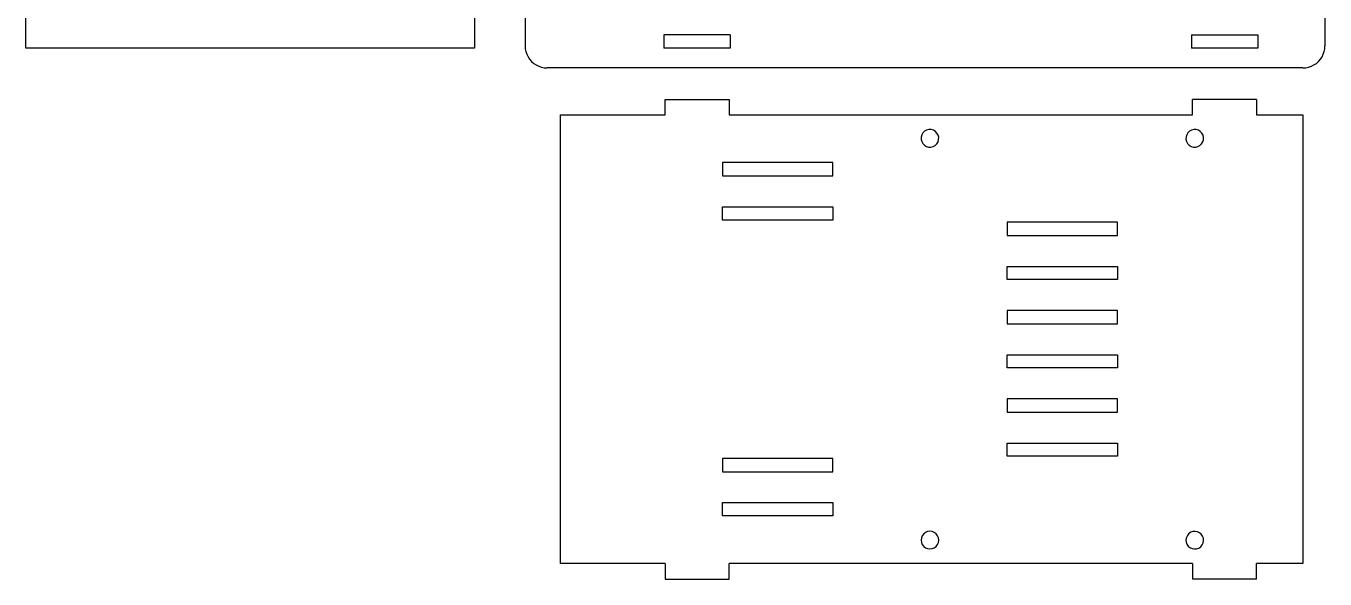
# Model space of a CAD drawing. Extents: x -306 to 306, y -184 to 184.
# Drawn here: x -302.7 to -8.4, y -184.2 to -58.9 of the extents above; entities that cross this region are included whole.
import ezdxf

# ---------------------------------------------------------------- set-up
doc = ezdxf.new("R2010")
doc.units = 0
doc.layers.get('0').update_dxf_attribs({"linetype": 'CONTINUOUS'})

msp = doc.modelspace()

# ---------------------------------------------------------------- linework, layer by layer
for p, q in [((-8.42, -17.28), (-8.43, -63.44)), ((-189.63, -39.69), (-189.63, -63.44)), ((-302.7, -63.94), (-302.7, -52.44)), ((-201.1, -52.44), (-201.1, -63.94)), ((-143.18, -60.94), (-158.18, -60.94)), ((-158.18, -60.94), (-158.18, -63.94)), ((-143.18, -60.94), (-143.18, -63.94)), ((-38.68, -60.94), (-23.68, -60.94)), ((-38.68, -60.94), (-38.68, -63.94)), ((-23.68, -60.94), (-23.68, -63.94)), ((-201.1, -63.94), (-302.7, -63.94)), ((-189.63, -63.44), (-189.59, -64.09)), ((-189.59, -64.09), (-189.46, -64.73)), ((-189.46, -64.73), (-189.25, -65.35)), ((-143.18, -63.94), (-158.18, -63.94)), ((-23.68, -63.94), (-38.68, -63.94)), ((-8.81, -65.35), (-8.6, -64.73)), ((-8.6, -64.73), (-8.47, -64.09)), ((-8.47, -64.09), (-8.43, -63.44)), ((-189.25, -65.35), (-188.96, -65.94)), ((-188.96, -65.94), (-188.6, -66.48)), ((-188.6, -66.48), (-188.17, -66.97)), ((-188.17, -66.97), (-187.68, -67.41)), ((-187.68, -67.41), (-187.13, -67.77)), ((-10.93, -67.77), (-10.38, -67.41)), ((-10.38, -67.41), (-9.89, -66.97)), ((-9.89, -66.97), (-9.46, -66.48)), ((-9.46, -66.48), (-9.1, -65.94)), ((-9.1, -65.94), (-8.81, -65.35)), ((-187.13, -67.77), (-186.55, -68.06)), ((-186.55, -68.06), (-185.93, -68.27)), ((-185.93, -68.27), (-185.28, -68.4)), ((-185.28, -68.4), (-184.63, -68.44)), ((-13.43, -68.44), (-184.63, -68.44)), ((-13.43, -68.44), (-12.78, -68.4)), ((-12.78, -68.4), (-12.13, -68.27)), ((-12.13, -68.27), (-11.51, -68.06)), ((-11.51, -68.06), (-10.93, -67.77)), ((-157.93, -75.58), (-143.43, -75.58)), ((-157.93, -79.08), (-157.93, -75.58)), ((-143.43, -75.58), (-143.43, -79.08)), ((-23.93, -75.58), (-38.43, -75.58)), ((-38.43, -79.08), (-38.43, -75.58)), ((-23.93, -75.58), (-23.93, -79.08)), ((-181.63, -180.68), (-181.63, -79.08)), ((-181.63, -79.08), (-157.93, -79.08)), ((-143.43, -79.08), (-38.43, -79.08)), ((-23.93, -79.08), (-13.43, -79.08)), ((-13.43, -79.08), (-13.43, -180.68)), ((-98.16, -82.4), (-98.67, -82.52)), ((-97.64, -82.4), (-98.16, -82.4)), ((-38.13, -82.39), (-38.64, -82.51)), ((-37.61, -82.41), (-38.13, -82.39)), ((-99.91, -84.09), (-99.92, -84.62)), ((-99.92, -84.62), (-99.79, -85.12)), ((-99.77, -83.59), (-99.91, -84.09)), ((-99.79, -85.12), (-99.53, -85.58)), ((-99.5, -83.14), (-99.77, -83.59)), ((-99.12, -82.78), (-99.5, -83.14)), ((-98.67, -82.52), (-99.12, -82.78)), ((-97.14, -82.55), (-97.64, -82.4)), ((-96.69, -82.81), (-97.14, -82.55)), ((-96.33, -83.19), (-96.69, -82.81)), ((-96.36, -85.62), (-96.09, -85.17)), ((-96.07, -83.64), (-96.33, -83.19)), ((-96.09, -85.17), (-95.95, -84.67)), ((-95.94, -84.15), (-96.07, -83.64)), ((-95.95, -84.67), (-95.94, -84.15)), ((-39.9, -84.07), (-39.92, -84.59)), ((-39.92, -84.59), (-39.8, -85.1)), ((-39.75, -83.57), (-39.9, -84.07)), ((-39.8, -85.1), (-39.55, -85.55)), ((-39.48, -83.12), (-39.75, -83.57)), ((-39.1, -82.76), (-39.48, -83.12)), ((-38.64, -82.51), (-39.1, -82.76)), ((-37.11, -82.56), (-37.61, -82.41)), ((-36.67, -82.83), (-37.11, -82.56)), ((-36.31, -83.21), (-36.67, -82.83)), ((-36.38, -85.64), (-36.1, -85.2)), ((-36.06, -83.67), (-36.31, -83.21)), ((-36.1, -85.2), (-35.95, -84.7)), ((-35.94, -84.18), (-36.06, -83.67)), ((-35.95, -84.7), (-35.94, -84.18)), ((-99.53, -85.58), (-99.17, -85.95)), ((-99.17, -85.95), (-98.72, -86.22)), ((-98.72, -86.22), (-98.22, -86.36)), ((-98.22, -86.36), (-97.7, -86.37)), ((-97.7, -86.37), (-97.19, -86.24)), ((-97.19, -86.24), (-96.73, -85.99)), ((-96.73, -85.99), (-96.36, -85.62)), ((-39.55, -85.55), (-39.19, -85.93)), ((-39.19, -85.93), (-38.75, -86.21)), ((-38.75, -86.21), (-38.25, -86.36)), ((-38.25, -86.36), (-37.72, -86.37)), ((-37.72, -86.37), (-37.22, -86.25)), ((-37.22, -86.25), (-36.76, -86)), ((-36.76, -86), (-36.38, -85.64)), ((-119.93, -89.88), (-144.93, -89.88)), ((-144.93, -89.88), (-144.93, -92.88)), ((-119.93, -92.88), (-119.93, -89.88)), ((-144.93, -92.88), (-119.93, -92.88)), ((-144.93, -102.88), (-144.93, -99.88)), ((-144.93, -99.88), (-119.93, -99.88)), ((-119.93, -99.88), (-119.93, -102.88)), ((-119.93, -102.88), (-144.93, -102.88)), ((-55.43, -103.38), (-80.43, -103.38)), ((-80.43, -103.38), (-80.43, -106.38)), ((-55.43, -106.38), (-55.43, -103.38)), ((-80.43, -106.38), (-55.43, -106.38)), ((-80.43, -113.38), (-55.43, -113.38)), ((-80.43, -116.38), (-80.43, -113.38)), ((-55.43, -113.38), (-55.43, -116.38)), ((-55.43, -116.38), (-80.43, -116.38)), ((-80.43, -123.38), (-80.43, -126.38)), ((-55.43, -123.38), (-80.43, -123.38)), ((-55.43, -126.38), (-55.43, -123.38)), ((-80.43, -126.38), (-55.43, -126.38)), ((-80.43, -136.38), (-80.43, -133.38)), ((-80.43, -133.38), (-55.43, -133.38)), ((-55.43, -133.38), (-55.43, -136.38)), ((-55.43, -136.38), (-80.43, -136.38)), ((-55.43, -143.38), (-80.43, -143.38)), ((-80.43, -143.38), (-80.43, -146.38)), ((-55.43, -146.38), (-55.43, -143.38)), ((-80.43, -146.38), (-55.43, -146.38)), ((-80.43, -153.38), (-55.43, -153.38)), ((-80.43, -156.38), (-80.43, -153.38)), ((-55.43, -153.38), (-55.43, -156.38)), ((-119.93, -156.88), (-144.93, -156.88)), ((-144.93, -156.88), (-144.93, -159.88)), ((-119.93, -159.88), (-119.93, -156.88)), ((-55.43, -156.38), (-80.43, -156.38)), ((-144.93, -159.88), (-119.93, -159.88)), ((-144.93, -169.88), (-144.93, -166.88)), ((-144.93, -166.88), (-119.93, -166.88)), ((-119.93, -166.88), (-119.93, -169.88)), ((-119.93, -169.88), (-144.93, -169.88)), ((-98.45, -173.45), (-98.93, -173.65)), ((-97.93, -173.38), (-98.45, -173.45)), ((-97.41, -173.45), (-97.93, -173.38)), ((-96.93, -173.65), (-97.41, -173.45)), ((-38.85, -173.6), (-39.27, -173.9)), ((-38.35, -173.43), (-38.85, -173.6)), ((-37.83, -173.39), (-38.35, -173.43)), ((-37.32, -173.48), (-37.83, -173.39)), ((-36.85, -173.7), (-37.32, -173.48)), ((-99.86, -174.87), (-99.93, -175.38)), ((-99.93, -175.38), (-99.86, -175.9)), ((-99.66, -174.38), (-99.86, -174.87)), ((-99.86, -175.9), (-99.66, -176.38)), ((-99.34, -173.97), (-99.66, -174.38)), ((-99.66, -176.38), (-99.34, -176.8)), ((-98.93, -173.65), (-99.34, -173.97)), ((-96.52, -173.97), (-96.93, -173.65)), ((-96.2, -174.38), (-96.52, -173.97)), ((-96.52, -176.8), (-96.2, -176.38)), ((-96, -174.87), (-96.2, -174.38)), ((-96.2, -176.38), (-96, -175.9)), ((-95.93, -175.38), (-96, -174.87)), ((-96, -175.9), (-95.93, -175.38)), ((-39.83, -174.77), (-39.93, -175.29)), ((-39.93, -175.29), (-39.88, -175.81)), ((-39.88, -175.81), (-39.71, -176.3)), ((-39.61, -174.3), (-39.83, -174.77)), ((-39.71, -176.3), (-39.41, -176.73)), ((-39.27, -173.9), (-39.61, -174.3)), ((-36.45, -174.04), (-36.85, -173.7)), ((-36.58, -176.86), (-36.25, -176.46)), ((-36.15, -174.47), (-36.45, -174.04)), ((-36.25, -176.46), (-36.02, -175.99)), ((-35.98, -174.96), (-36.15, -174.47)), ((-36.02, -175.99), (-35.93, -175.48)), ((-35.93, -175.48), (-35.98, -174.96)), ((-99.34, -176.8), (-98.93, -177.11)), ((-98.93, -177.11), (-98.45, -177.31)), ((-98.45, -177.31), (-97.93, -177.38)), ((-97.93, -177.38), (-97.41, -177.31)), ((-97.41, -177.31), (-96.93, -177.11)), ((-96.93, -177.11), (-96.52, -176.8)), ((-39.41, -176.73), (-39.01, -177.06)), ((-39.01, -177.06), (-38.54, -177.29)), ((-38.54, -177.29), (-38.03, -177.38)), ((-38.03, -177.38), (-37.5, -177.34)), ((-37.5, -177.34), (-37.01, -177.16)), ((-37.01, -177.16), (-36.58, -176.86)), ((-157.93, -180.68), (-181.63, -180.68)), ((-157.93, -180.68), (-157.93, -184.18)), ((-38.43, -180.68), (-143.43, -180.68)), ((-143.43, -184.18), (-143.43, -180.68)), ((-38.43, -180.68), (-38.43, -184.18)), ((-13.43, -180.68), (-23.93, -180.68)), ((-23.93, -184.18), (-23.93, -180.68)), ((-157.93, -184.18), (-143.43, -184.18)), ((-23.93, -184.18), (-38.43, -184.18))]:
    msp.add_line(p, q)

doc.saveas('drawing.dxf')
